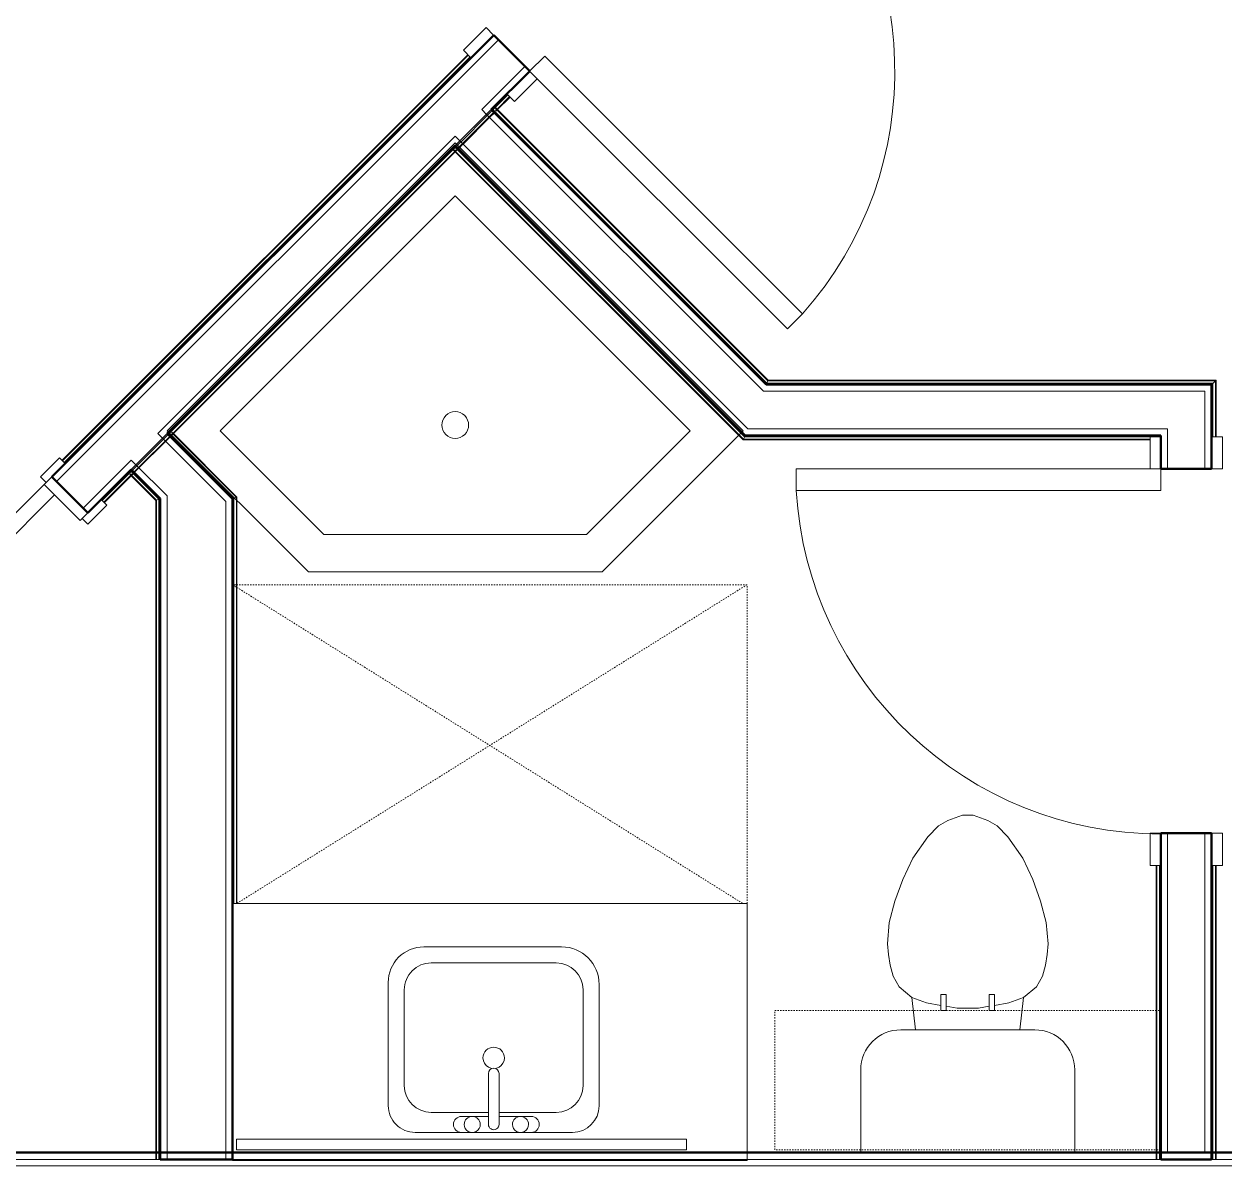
# Model space of a CAD drawing. Header units: inches. Extents: x -4218 to -1830, y 9767 to 12426.
# Drawn here: x -2378.3 to -2266.3, y 11686 to 11792.6 of the extents above; entities that cross this region are included whole.
import ezdxf

# ---------------------------------------------------------------- set-up
doc = ezdxf.new("R2010")
doc.units = ezdxf.units.IN
doc.header["$MEASUREMENT"] = 0
doc.linetypes.add('Dash', pattern=[0.25, 0.125, -0.125])
for name, color, linetype, lineweight in [('0-1', 7, 'Continuous', 5), ('0-2', 253, 'Continuous', 9), ('A-DOOR-1', 7, 'Continuous', 9), ('A-DOOR-2', 50, 'Continuous', 20), ('A-DOOR-FRAM-1', 50, 'Continuous', 20), ('A-GENM-HDLN-1', 7, 'Dash', 9), ('A-GENM-HDLN-2', 252, 'Dash', 9), ('A-GENM-HDLN-3', 253, 'Dash', 9), ('A-WALL-1', 250, 'Continuous', 50), ('A-WALL-2', 10, 'Continuous', 13), ('A-WALL-3', 254, 'Continuous', 9), ('A-WALL-4', 253, 'Continuous', 9), ('A-WALL-5', 252, 'Continuous', 9), ('A-WALL-6', 7, 'Continuous', 9), ('I-WALL-1', 250, 'Continuous', 50), ('I-WALL-2', 254, 'Continuous', 9), ('I-WALL-3', 253, 'Continuous', 9), ('I-WALL-4', 252, 'Continuous', 9), ('P-SANR-FIXT-1', 7, 'Continuous', 9), ('P-SANR-FIXT-3', 252, 'Continuous', 9), ('Q-CASE-1', 252, 'Continuous', 9), ('Q-CASE-2', 7, 'Continuous', 9), ('Q-CASE-3', 253, 'Continuous', 9), ('Q-CASE-4', 7, 'Dash', 9)]:
    doc.layers.add(name, color=color, linetype=linetype, lineweight=lineweight)

# ---------------------------------------------------------------- blocks, each defined once
blk = doc.blocks.new('Basic Wall _ INT - W4BØF - _5_8 GYP - 2X4 WOOD_BATT_ - 5_8 GYP_ - ___-2694721-BACKGROUND - 3RD FLOOR')
at = {"layer": 'A-WALL-3'}
for p, q in [((-2272.66, 11686.61), (-2272.6, 11686.61)), ((-2272.6, 11686.61), (-2272.45, 11686.61)), ((-2272.45, 11686.61), (-2272.39, 11686.61)), ((-2272.27, 11686.61), (-2272.25, 11686.61))]:
    blk.add_line(p, q, dxfattribs=at)
at = {"layer": 'A-WALL-4'}
for p, q in [((-2272.25, 11754.16), (-2272.27, 11754.14)), ((-2272.25, 11714.04), (-2272.25, 11717.04)), ((-2272.37, 11686.61), (-2272.66, 11686.61)), ((-2272.6, 11687.24), (-2272.6, 11686.61)), ((-2272.29, 11686.61), (-2272.37, 11686.61)), ((-2272.25, 11686.61), (-2272.29, 11686.61)), ((-2272.25, 11686.61), (-2272.25, 11687.24))]:
    blk.add_line(p, q, dxfattribs=at)
at = {"layer": 'A-WALL-5'}
for p, q in [((-2272.25, 11754.04), (-2272.25, 11754.16)), ((-2272.6, 11714.04), (-2272.6, 11687.24)), ((-2272.25, 11687.24), (-2272.25, 11714.04)), ((-2272.66, 11687.24), (-2272.66, 11686.61)), ((-2272.37, 11687.24), (-2272.37, 11686.61))]:
    blk.add_line(p, q, dxfattribs=at)
at = {"layer": 'A-WALL-6'}
for p, q in [((-2272.66, 11714.04), (-2272.66, 11687.24)), ((-2272.37, 11714.04), (-2272.37, 11687.24))]:
    blk.add_line(p, q, dxfattribs=at)
at = {"layer": 'A-WALL-6', "flags": 128}
blk.add_lwpolyline([(-2272.37, 11754.04), (-2272.36, 11754.05), (-2272.35, 11754.06), (-2272.33, 11754.08), (-2272.31, 11754.1), (-2272.29, 11754.12)], dxfattribs=at)
blk = doc.blocks.new('Basic Wall _ INT - W4BØF - _5_8 GYP - 2X4 WOOD_BATT_ - 5_8 GYP_ - ___-2694722-BACKGROUND - 3RD FLOOR')
at = {"layer": 'A-WALL-3'}
for p, q in [((-2267.5, 11686.61), (-2267.47, 11686.61)), ((-2267.36, 11686.61), (-2267.29, 11686.61)), ((-2267.29, 11686.61), (-2267.15, 11686.61)), ((-2267.15, 11686.61), (-2267.08, 11686.61))]:
    blk.add_line(p, q, dxfattribs=at)
at = {"layer": 'A-WALL-4'}
for p, q in [((-2267.15, 11759.26), (-2267.29, 11759.12)), ((-2267.08, 11759.32), (-2267.15, 11759.26)), ((-2267.47, 11758.93), (-2267.5, 11758.91)), ((-2267.29, 11759.11), (-2267.36, 11759.05)), ((-2267.5, 11714.04), (-2267.5, 11717.04)), ((-2267.5, 11686.61), (-2267.5, 11687.24)), ((-2267.45, 11686.61), (-2267.5, 11686.61)), ((-2267.37, 11686.61), (-2267.45, 11686.61)), ((-2267.08, 11686.61), (-2267.37, 11686.61)), ((-2267.15, 11687.24), (-2267.15, 11686.61))]:
    blk.add_line(p, q, dxfattribs=at)
at = {"layer": 'A-WALL-5'}
for p, q in [((-2267.15, 11759.26), (-2267.15, 11754.04)), ((-2267.5, 11754.04), (-2267.5, 11758.91)), ((-2267.5, 11687.24), (-2267.5, 11714.04)), ((-2267.15, 11714.04), (-2267.15, 11687.24)), ((-2267.37, 11686.61), (-2267.37, 11687.24)), ((-2267.08, 11687.24), (-2267.08, 11686.61))]:
    blk.add_line(p, q, dxfattribs=at)
at = {"layer": 'A-WALL-6'}
for p, q in [((-2267.08, 11759.32), (-2267.08, 11754.04)), ((-2267.37, 11754.04), (-2267.37, 11759.04)), ((-2267.37, 11687.24), (-2267.37, 11714.04)), ((-2267.08, 11714.04), (-2267.08, 11687.24))]:
    blk.add_line(p, q, dxfattribs=at)
at = {"layer": 'A-WALL-6', "flags": 128}
for points in [[(-2267.37, 11759.04), (-2267.35, 11759.06), (-2267.29, 11759.11), (-2267.2, 11759.21), (-2267.08, 11759.32)], [(-2267.45, 11758.95), (-2267.43, 11758.98), (-2267.41, 11758.99), (-2267.4, 11759.01), (-2267.38, 11759.03), (-2267.37, 11759.03), (-2267.37, 11759.04)]]:
    blk.add_lwpolyline(points, dxfattribs=at)
blk = doc.blocks.new('Basic Wall _ INT - W6BØF - _5_8 GYP - 2X6 WOOD_BATT_ - 5_8 GYP_ - ___-2696595-BACKGROUND - 3RD FLOOR')
at = {"layer": 'A-WALL-3'}
for p, q in [((-2366, 11686.61), (-2365.94, 11686.61)), ((-2365.94, 11686.61), (-2365.79, 11686.61)), ((-2365.79, 11686.61), (-2365.73, 11686.61)), ((-2365.61, 11686.61), (-2365.59, 11686.61))]:
    blk.add_line(p, q, dxfattribs=at)
at = {"layer": 'A-WALL-4'}
for p, q in [((-2365.94, 11748.13), (-2366, 11748.11)), ((-2365.79, 11748.19), (-2365.94, 11748.13)), ((-2365.73, 11748.22), (-2365.79, 11748.19)), ((-2365.59, 11748.28), (-2365.61, 11748.27)), ((-2365.71, 11686.61), (-2366, 11686.61)), ((-2365.94, 11687.24), (-2365.94, 11686.61)), ((-2365.63, 11686.61), (-2365.71, 11686.61)), ((-2365.59, 11686.61), (-2365.63, 11686.61)), ((-2365.59, 11686.61), (-2365.59, 11687.24))]:
    blk.add_line(p, q, dxfattribs=at)
at = {"layer": 'A-WALL-5'}
for p, q in [((-2365.94, 11748.13), (-2365.94, 11687.24)), ((-2365.59, 11687.24), (-2365.59, 11748.28)), ((-2366, 11687.24), (-2366, 11686.61)), ((-2365.71, 11687.24), (-2365.71, 11686.61))]:
    blk.add_line(p, q, dxfattribs=at)
at = {"layer": 'A-WALL-6'}
for p, q in [((-2366, 11748.11), (-2366, 11687.24)), ((-2365.71, 11748.23), (-2365.71, 11687.24)), ((-2365.63, 11748.26), (-2365.59, 11748.28))]:
    blk.add_line(p, q, dxfattribs=at)
at = {"layer": 'A-WALL-6', "flags": 128}
for points in [[(-2366, 11748.11), (-2365.88, 11748.15), (-2365.79, 11748.19), (-2365.73, 11748.22), (-2365.71, 11748.23)], [(-2365.71, 11748.23), (-2365.71, 11748.23), (-2365.7, 11748.23), (-2365.69, 11748.24), (-2365.67, 11748.24), (-2365.65, 11748.25), (-2365.63, 11748.26)]]:
    blk.add_lwpolyline(points, dxfattribs=at)
blk = doc.blocks.new('Basic Wall _ INT - W6BØF - _5_8 GYP - 2X6 WOOD_BATT_ - 5_8 GYP_ - ___-2696596-BACKGROUND - 3RD FLOOR')
at = {"layer": 'A-WALL-4'}
for p, q in [((-2358.82, 11748.25), (-2358.84, 11748.24)), ((-2358.64, 11748.33), (-2358.7, 11748.3)), ((-2358.49, 11748.39), (-2358.63, 11748.33)), ((-2358.43, 11748.42), (-2358.49, 11748.39))]:
    blk.add_line(p, q, dxfattribs=at)
at = {"layer": 'A-WALL-5'}
for p, q in [((-2358.84, 11710.49), (-2358.84, 11748.24)), ((-2358.49, 11748.39), (-2358.49, 11710.49))]:
    blk.add_line(p, q, dxfattribs=at)
at = {"layer": 'A-WALL-6'}
for p, q in [((-2358.84, 11748.24), (-2358.8, 11748.26)), ((-2358.71, 11710.49), (-2358.71, 11748.3)), ((-2358.43, 11748.42), (-2358.43, 11710.49))]:
    blk.add_line(p, q, dxfattribs=at)
at = {"layer": 'A-WALL-6', "flags": 128}
for points in [[(-2358.8, 11748.26), (-2358.77, 11748.27), (-2358.76, 11748.28), (-2358.74, 11748.29), (-2358.73, 11748.29), (-2358.72, 11748.29), (-2358.71, 11748.3)], [(-2358.71, 11748.3), (-2358.69, 11748.3), (-2358.64, 11748.33), (-2358.55, 11748.37), (-2358.43, 11748.42)]]:
    blk.add_lwpolyline(points, dxfattribs=at)
blk = doc.blocks.new('Basic Wall _ INT - W4BØF - _5_8 GYP - 2X4 WOOD_BATT_ - 5_8 GYP_ - ___-2694729-BACKGROUND - 3RD FLOOR')
at = {"layer": 'A-WALL-4'}
blk.add_line((-2336.6, 11789.4), (-2334.48, 11791.52), dxfattribs=at)
at = {"layer": 'A-WALL-5'}
for p, q in [((-2336.85, 11789.65), (-2374.71, 11751.79)), ((-2374.47, 11751.54), (-2336.6, 11789.4))]:
    blk.add_line(p, q, dxfattribs=at)
at = {"layer": 'A-WALL-6'}
for p, q in [((-2336.9, 11789.69), (-2374.76, 11751.83)), ((-2336.69, 11789.49), (-2374.55, 11751.63))]:
    blk.add_line(p, q, dxfattribs=at)
blk = doc.blocks.new('Basic Wall _ INT - W4BØF - _5_8 GYP - 2X4 WOOD_BATT_ - 5_8 GYP_ - ___-2694730-BACKGROUND - 3RD FLOOR')
at = {"layer": 'A-WALL-4'}
for p, q in [((-2333.25, 11786.04), (-2331.12, 11788.16)), ((-2338.07, 11781.22), (-2334.71, 11784.58)), ((-2334.91, 11783.89), (-2337.36, 11781.43)), ((-2334.46, 11784.33), (-2334.9, 11783.89)), ((-2334.26, 11784.54), (-2334.32, 11784.47)), ((-2334.17, 11784.62), (-2334.26, 11784.54)), ((-2338.03, 11780.76), (-2338.11, 11780.68)), ((-2337.97, 11780.83), (-2338.03, 11780.76)), ((-2337.38, 11781.41), (-2337.82, 11780.97)), ((-2368.3, 11750.99), (-2364.94, 11754.35)), ((-2364.71, 11754.08), (-2367.61, 11751.18)), ((-2364.49, 11754.3), (-2364.55, 11754.24)), ((-2364.4, 11754.39), (-2364.49, 11754.31)), ((-2368.27, 11750.52), (-2368.34, 11750.45)), ((-2368.2, 11750.59), (-2368.26, 11750.53)), ((-2367.65, 11751.14), (-2368.05, 11750.74)), ((-2371.52, 11747.77), (-2371.11, 11748.18))]:
    blk.add_line(p, q, dxfattribs=at)
at = {"layer": 'A-WALL-5'}
for p, q in [((-2334.71, 11784.58), (-2333.25, 11786.04)), ((-2333, 11785.79), (-2334.17, 11784.62)), ((-2337.53, 11781.58), (-2335.07, 11784.05)), ((-2335.06, 11784.05), (-2334.62, 11784.49)), ((-2334.42, 11784.28), (-2334.86, 11783.85)), ((-2334.21, 11784.49), (-2334.28, 11784.43)), ((-2334.13, 11784.58), (-2334.21, 11784.49)), ((-2334.86, 11783.84), (-2337.31, 11781.39)), ((-2364.94, 11754.35), (-2338.07, 11781.22)), ((-2338.11, 11780.68), (-2364.4, 11754.39)), ((-2337.99, 11780.72), (-2338.07, 11780.63)), ((-2337.92, 11780.78), (-2337.99, 11780.72)), ((-2337.98, 11781.13), (-2337.54, 11781.57)), ((-2337.34, 11781.37), (-2337.77, 11780.93)), ((-2364.67, 11754.03), (-2368.01, 11750.7)), ((-2367.77, 11751.34), (-2364.86, 11754.25)), ((-2364.44, 11754.26), (-2364.51, 11754.2)), ((-2364.36, 11754.34), (-2364.44, 11754.26)), ((-2371.11, 11748.18), (-2368.3, 11750.99)), ((-2368.34, 11750.45), (-2370.86, 11747.93)), ((-2368.23, 11750.48), (-2368.3, 11750.4)), ((-2368.16, 11750.55), (-2368.22, 11750.49)), ((-2368.21, 11750.9), (-2367.78, 11751.33))]:
    blk.add_line(p, q, dxfattribs=at)
at = {"layer": 'A-WALL-6'}
for p, q in [((-2334.62, 11784.49), (-2333.16, 11785.95)), ((-2332.95, 11785.75), (-2334.13, 11784.58)), ((-2364.86, 11754.25), (-2337.98, 11781.13)), ((-2338.07, 11780.63), (-2364.36, 11754.35)), ((-2370.98, 11748.13), (-2368.21, 11750.9)), ((-2368.3, 11750.4), (-2370.81, 11747.89))]:
    blk.add_line(p, q, dxfattribs=at)
blk = doc.blocks.new('Basic Wall _ INT - W4BØF - _5_8 GYP - 2X4 WOOD_BATT_ - 5_8 GYP_ - ___-2694732-BACKGROUND - 3RD FLOOR')
at = {"layer": 'A-WALL-3'}
for p, q in [((-2334.7, 11784.59), (-2334.71, 11784.58)), ((-2334.51, 11784.78), (-2334.57, 11784.72)), ((-2334.42, 11784.87), (-2334.46, 11784.82))]:
    blk.add_line(p, q, dxfattribs=at)
at = {"layer": 'A-WALL-4'}
for p, q in [((-2334.67, 11784.62), (-2334.62, 11784.66)), ((-2334.62, 11784.66), (-2334.42, 11784.87)), ((-2334.26, 11784.62), (-2334.32, 11784.68)), ((-2334.18, 11784.54), (-2334.26, 11784.62)), ((-2308.96, 11759.12), (-2308.9, 11759.26)), ((-2308.9, 11759.26), (-2308.88, 11759.32)), ((-2309.05, 11758.91), (-2309.04, 11758.93)), ((-2308.99, 11759.05), (-2308.96, 11759.11))]:
    blk.add_line(p, q, dxfattribs=at)
at = {"layer": 'A-WALL-5'}
for p, q in [((-2334.71, 11784.58), (-2334.68, 11784.61)), ((-2334.71, 11784.58), (-2309.05, 11758.91)), ((-2334.68, 11784.61), (-2334.67, 11784.62)), ((-2334.22, 11784.67), (-2334.28, 11784.73)), ((-2334.13, 11784.58), (-2334.21, 11784.66)), ((-2308.9, 11759.26), (-2334.18, 11784.54))]:
    blk.add_line(p, q, dxfattribs=at)
at = {"layer": 'A-WALL-6'}
for p, q in [((-2309, 11759.04), (-2334.62, 11784.66)), ((-2308.88, 11759.32), (-2334.13, 11784.58))]:
    blk.add_line(p, q, dxfattribs=at)
at = {"layer": 'A-WALL-6', "flags": 128}
for points in [[(-2308.88, 11759.32), (-2308.93, 11759.21), (-2308.96, 11759.11), (-2308.99, 11759.06), (-2309, 11759.04)], [(-2309, 11759.04), (-2309, 11759.03), (-2309, 11759.03), (-2309.01, 11759.01), (-2309.01, 11758.99), (-2309.02, 11758.98), (-2309.03, 11758.95)]]:
    blk.add_lwpolyline(points, dxfattribs=at)
blk = doc.blocks.new('Basic Wall _ INT - W4BØF - _5_8 GYP - 2X4 WOOD_BATT_ - 5_8 GYP_ - ___-2694731-BACKGROUND - 3RD FLOOR')
at = {"layer": 'A-WALL-3'}
for p, q in [((-2338.32, 11780.97), (-2338.36, 11780.92)), ((-2338.22, 11781.07), (-2338.28, 11781.01)), ((-2338.07, 11781.22), (-2338.09, 11781.2))]:
    blk.add_line(p, q, dxfattribs=at)
at = {"layer": 'A-WALL-4'}
for p, q in [((-2338.36, 11780.92), (-2338.16, 11781.13)), ((-2338.12, 11780.77), (-2338.18, 11780.83)), ((-2338.16, 11781.13), (-2338.12, 11781.17)), ((-2338.04, 11780.69), (-2338.11, 11780.76)), ((-2311.19, 11753.75), (-2311.16, 11753.81)), ((-2311.16, 11753.81), (-2311.1, 11753.96)), ((-2311.1, 11753.96), (-2311.07, 11754.02)), ((-2311.03, 11754.14), (-2311.02, 11754.16))]:
    blk.add_line(p, q, dxfattribs=at)
at = {"layer": 'A-WALL-5'}
for p, q in [((-2338.17, 11780.73), (-2338.22, 11780.78)), ((-2338.09, 11780.65), (-2338.16, 11780.72)), ((-2338.12, 11781.17), (-2338.1, 11781.19)), ((-2338.1, 11781.19), (-2338.07, 11781.22)), ((-2338.07, 11781.22), (-2311.02, 11754.16)), ((-2311.16, 11753.81), (-2338.03, 11780.68))]:
    blk.add_line(p, q, dxfattribs=at)
at = {"layer": 'A-WALL-6'}
for p, q in [((-2338.16, 11781.13), (-2311.07, 11754.04)), ((-2311.19, 11753.75), (-2338.07, 11780.63))]:
    blk.add_line(p, q, dxfattribs=at)
at = {"layer": 'A-WALL-6', "flags": 128}
for points in [[(-2311.07, 11754.04), (-2311.08, 11754.02), (-2311.1, 11753.96), (-2311.14, 11753.87), (-2311.19, 11753.75)], [(-2311.03, 11754.12), (-2311.04, 11754.1), (-2311.05, 11754.08), (-2311.06, 11754.06), (-2311.06, 11754.05), (-2311.07, 11754.04), (-2311.07, 11754.04)]]:
    blk.add_lwpolyline(points, dxfattribs=at)
blk = doc.blocks.new('Basic Wall _ INT - W4BØF - _5_8 GYP - 2X4 WOOD_BATT_ - 5_8 GYP_ - ___-2694733-BACKGROUND - 3RD FLOOR')
at = {"layer": 'A-WALL-4'}
for p, q in [((-2311.16, 11753.81), (-2311.19, 11753.75)), ((-2311.1, 11753.96), (-2311.16, 11753.81)), ((-2311.07, 11754.02), (-2311.1, 11753.96)), ((-2311.02, 11754.16), (-2311.03, 11754.14)), ((-2272.27, 11754.14), (-2272.25, 11754.16))]:
    blk.add_line(p, q, dxfattribs=at)
at = {"layer": 'A-WALL-5'}
for p, q in [((-2273.25, 11753.81), (-2311.16, 11753.81)), ((-2311.02, 11754.16), (-2272.25, 11754.16))]:
    blk.add_line(p, q, dxfattribs=at)
at = {"layer": 'A-WALL-6'}
for p, q in [((-2273.25, 11753.75), (-2311.19, 11753.75)), ((-2311.07, 11754.04), (-2273.25, 11754.04))]:
    blk.add_line(p, q, dxfattribs=at)
at = {"layer": 'A-WALL-6', "flags": 128}
for points in [[(-2311.19, 11753.75), (-2311.14, 11753.87), (-2311.1, 11753.96), (-2311.08, 11754.02), (-2311.07, 11754.04)], [(-2311.07, 11754.04), (-2311.07, 11754.04), (-2311.06, 11754.05), (-2311.06, 11754.06), (-2311.05, 11754.08), (-2311.04, 11754.1), (-2311.03, 11754.12)], [(-2272.29, 11754.12), (-2272.31, 11754.1), (-2272.33, 11754.08), (-2272.35, 11754.06), (-2272.36, 11754.05), (-2272.37, 11754.04)]]:
    blk.add_lwpolyline(points, dxfattribs=at)
blk = doc.blocks.new('Basic Wall _ INT - W4BØF - _5_8 GYP - 2X4 WOOD_BATT_ - 5_8 GYP_ - ___-2694734-BACKGROUND - 3RD FLOOR')
at = {"layer": 'A-WALL-4'}
for p, q in [((-2308.9, 11759.26), (-2308.96, 11759.12)), ((-2308.88, 11759.32), (-2308.9, 11759.26)), ((-2267.29, 11759.12), (-2267.15, 11759.26)), ((-2267.15, 11759.26), (-2267.08, 11759.32)), ((-2309.04, 11758.93), (-2309.05, 11758.91)), ((-2308.96, 11759.11), (-2308.99, 11759.05)), ((-2267.5, 11758.91), (-2267.47, 11758.93)), ((-2267.36, 11759.05), (-2267.29, 11759.11))]:
    blk.add_line(p, q, dxfattribs=at)
at = {"layer": 'A-WALL-5'}
for p, q in [((-2267.15, 11759.26), (-2308.9, 11759.26)), ((-2309.05, 11758.91), (-2267.5, 11758.91))]:
    blk.add_line(p, q, dxfattribs=at)
at = {"layer": 'A-WALL-6'}
for p, q in [((-2267.08, 11759.32), (-2308.88, 11759.32)), ((-2267.37, 11759.04), (-2309, 11759.04))]:
    blk.add_line(p, q, dxfattribs=at)
at = {"layer": 'A-WALL-6', "flags": 128}
for points in [[(-2309, 11759.04), (-2308.99, 11759.06), (-2308.96, 11759.11), (-2308.93, 11759.21), (-2308.88, 11759.32)], [(-2267.08, 11759.32), (-2267.2, 11759.21), (-2267.29, 11759.11), (-2267.35, 11759.06), (-2267.37, 11759.04)], [(-2309.03, 11758.95), (-2309.02, 11758.98), (-2309.01, 11758.99), (-2309.01, 11759.01), (-2309, 11759.03), (-2309, 11759.03), (-2309, 11759.04)], [(-2267.37, 11759.04), (-2267.37, 11759.03), (-2267.38, 11759.03), (-2267.4, 11759.01), (-2267.41, 11758.99), (-2267.43, 11758.98), (-2267.45, 11758.95)]]:
    blk.add_lwpolyline(points, dxfattribs=at)
blk = doc.blocks.new('SWING - SINGLE - FLUSH - 2-10 x 6-8 - PRIVACY-3199407-BACKGROUND - 3RD FLOOR')
at = {"layer": 'A-DOOR-1'}
blk.add_arc((17, 2.37), 34.07, 93.3657, 180, dxfattribs=at)
at = {"layer": 'A-DOOR-2'}
for p, q in [((15, 2.37), (15, 36.38)), ((17, 36.38), (15, 36.38)), ((17, 2.37), (17, 36.38)), ((17, 2.37), (15, 2.37))]:
    blk.add_line(p, q, dxfattribs=at)
at = {"layer": 'A-DOOR-FRAM-1'}
for p, q in [((-17, 3.37), (-20, 3.37)), ((-20, 3.37), (-20, 2.37)), ((-17, 2.37), (-17, 3.37)), ((20, 3.37), (17, 3.37)), ((17, 3.37), (17, 2.37)), ((20, 2.37), (20, 3.37)), ((-20, 2.37), (-17, 2.37)), ((17, 2.37), (20, 2.37)), ((-17, -2.38), (-20, -2.38)), ((-20, -2.38), (-20, -3.38)), ((-17, -3.38), (-17, -2.38)), ((20, -2.38), (17, -2.38)), ((17, -2.38), (17, -3.38)), ((20, -3.38), (20, -2.38)), ((-20, -3.38), (-17, -3.38)), ((17, -3.38), (20, -3.38))]:
    blk.add_line(p, q, dxfattribs=at)
blk = doc.blocks.new('SLIDING - FLUSH - 6-0 x 6-8-3203588-BACKGROUND - 3RD FLOOR')
at = {"layer": 'A-DOOR-1'}
for p, q in [((-38.75, 3.25), (-36.25, 3.25)), ((-38.75, 2.5), (-38.75, 3.25)), ((-36.25, 2.5), (-38.75, 2.5)), ((-36.25, 3.25), (-36.25, 2.5)), ((36.25, 3.25), (38.75, 3.25)), ((36.25, 2.5), (36.25, 3.25)), ((38.75, 2.5), (36.25, 2.5)), ((38.75, 3.25), (38.75, 2.5)), ((-38.75, -2.25), (-36.25, -2.25)), ((-38.75, -3), (-38.75, -2.25)), ((-36.25, -3), (-38.75, -3)), ((-36.25, -2.25), (-36.25, -3)), ((36.25, -2.25), (38.75, -2.25)), ((36.25, -3), (36.25, -2.25)), ((38.75, -3), (36.25, -3)), ((38.75, -2.25), (38.75, -3))]:
    blk.add_line(p, q, dxfattribs=at)
at = {"layer": 'A-DOOR-2'}
for p, q in [((-1, -0.875), (-1, 0.5)), ((-1, 0.5), (36, 0.5)), ((36, 0.5), (36, -0.875)), ((-36, -2.25), (-36, -0.875)), ((-36, -0.875), (1, -0.875)), ((36, -0.875), (-1, -0.875)), ((1, -0.875), (1, -2.25)), ((1, -2.25), (-36, -2.25))]:
    blk.add_line(p, q, dxfattribs=at)
at = {"layer": 'A-DOOR-FRAM-1'}
for p, q in [((-37, -2.25), (-37, 2.5)), ((-37, 2.5), (-36, 2.5)), ((-36, 2.5), (-36, -2.25)), ((36, 2.5), (37, 2.5)), ((36, -2.25), (36, 2.5)), ((37, 2.5), (37, -2.25)), ((-36, -2.25), (-37, -2.25)), ((37, -2.25), (36, -2.25))]:
    blk.add_line(p, q, dxfattribs=at)
blk = doc.blocks.new('Basic Wall _ INT - W4BØF - _5_8 GYP - 2X4 WOOD_BATT_ - 5_8 GYP_ - ___-2694735-BACKGROUND - 3RD FLOOR')
at = {"layer": 'A-WALL-3'}
for p, q in [((-2368.55, 11750.74), (-2368.59, 11750.7)), ((-2368.45, 11750.84), (-2368.51, 11750.78)), ((-2368.3, 11750.99), (-2368.32, 11750.97))]:
    blk.add_line(p, q, dxfattribs=at)
at = {"layer": 'A-WALL-4'}
for p, q in [((-2368.59, 11750.7), (-2368.39, 11750.9)), ((-2368.4, 11750.59), (-2368.34, 11750.53)), ((-2368.39, 11750.9), (-2368.35, 11750.94)), ((-2368.33, 11750.52), (-2368.26, 11750.45)), ((-2366, 11748.11), (-2365.94, 11748.13)), ((-2365.94, 11748.13), (-2365.79, 11748.19)), ((-2365.79, 11748.19), (-2365.73, 11748.22)), ((-2365.61, 11748.27), (-2365.59, 11748.28))]:
    blk.add_line(p, q, dxfattribs=at)
at = {"layer": 'A-WALL-5'}
for p, q in [((-2368.44, 11750.55), (-2368.38, 11750.49)), ((-2368.38, 11750.48), (-2368.3, 11750.4)), ((-2368.35, 11750.94), (-2368.33, 11750.96)), ((-2368.33, 11750.96), (-2368.3, 11750.99)), ((-2365.59, 11748.28), (-2368.3, 11750.99)), ((-2368.26, 11750.45), (-2365.94, 11748.13))]:
    blk.add_line(p, q, dxfattribs=at)
at = {"layer": 'A-WALL-6'}
for p, q in [((-2368.39, 11750.9), (-2365.71, 11748.23)), ((-2368.3, 11750.4), (-2366, 11748.11)), ((-2365.59, 11748.28), (-2365.63, 11748.26))]:
    blk.add_line(p, q, dxfattribs=at)
at = {"layer": 'A-WALL-6', "flags": 128}
for points in [[(-2365.71, 11748.23), (-2365.73, 11748.22), (-2365.79, 11748.19), (-2365.88, 11748.15), (-2366, 11748.11)], [(-2365.63, 11748.26), (-2365.65, 11748.25), (-2365.67, 11748.24), (-2365.69, 11748.24), (-2365.7, 11748.23), (-2365.71, 11748.23), (-2365.71, 11748.23)]]:
    blk.add_lwpolyline(points, dxfattribs=at)
blk = doc.blocks.new('Basic Wall _ INT - W4BØF - _5_8 GYP - 2X4 WOOD_BATT_ - 5_8 GYP_ - ___-2694736-BACKGROUND - 3RD FLOOR')
at = {"layer": 'A-WALL-3'}
for p, q in [((-2364.92, 11754.36), (-2364.94, 11754.35)), ((-2364.74, 11754.55), (-2364.8, 11754.49)), ((-2364.65, 11754.64), (-2364.69, 11754.6))]:
    blk.add_line(p, q, dxfattribs=at)
at = {"layer": 'A-WALL-4'}
for p, q in [((-2364.9, 11754.39), (-2364.85, 11754.44)), ((-2364.85, 11754.44), (-2364.65, 11754.64)), ((-2364.54, 11754.44), (-2364.49, 11754.39)), ((-2364.47, 11754.37), (-2364.4, 11754.3)), ((-2358.84, 11748.24), (-2358.82, 11748.25)), ((-2358.7, 11748.3), (-2358.64, 11748.33)), ((-2358.63, 11748.33), (-2358.49, 11748.39)), ((-2358.49, 11748.39), (-2358.43, 11748.42))]:
    blk.add_line(p, q, dxfattribs=at)
at = {"layer": 'A-WALL-5'}
for p, q in [((-2364.94, 11754.35), (-2364.91, 11754.38)), ((-2358.84, 11748.24), (-2364.94, 11754.35)), ((-2364.91, 11754.38), (-2364.9, 11754.39)), ((-2364.49, 11754.48), (-2364.44, 11754.43)), ((-2364.43, 11754.42), (-2364.36, 11754.35)), ((-2364.4, 11754.3), (-2358.49, 11748.39))]:
    blk.add_line(p, q, dxfattribs=at)
at = {"layer": 'A-WALL-6'}
for p, q in [((-2358.71, 11748.3), (-2364.85, 11754.44)), ((-2364.36, 11754.35), (-2358.43, 11748.42)), ((-2358.8, 11748.26), (-2358.84, 11748.24))]:
    blk.add_line(p, q, dxfattribs=at)
at = {"layer": 'A-WALL-6', "flags": 128}
for points in [[(-2358.71, 11748.3), (-2358.72, 11748.29), (-2358.73, 11748.29), (-2358.74, 11748.29), (-2358.76, 11748.28), (-2358.77, 11748.27), (-2358.8, 11748.26)], [(-2358.43, 11748.42), (-2358.55, 11748.37), (-2358.64, 11748.33), (-2358.69, 11748.3), (-2358.71, 11748.3)]]:
    blk.add_lwpolyline(points, dxfattribs=at)
blk = doc.blocks.new('M_Sink Vanity-Square - 500 x 440mm-V18-BACKGROUND - 3RD FLOOR')
at = {"layer": 'P-SANR-FIXT-1'}
for p, q in [((7.96, 7.09), (-6.72, 7.09)), ((3.62, 7.09), (-2.88, 7.09)), ((0.12, 6.33), (0.12, 1.59)), ((1.12, 6.33), (1.12, 1.59)), ((-9.22, 4.59), (-9.22, -6.73)), ((0.12, 5.22), (-5.22, 5.22)), ((-2.88, 5.59), (0.12, 5.59)), ((1.12, 5.59), (3.62, 5.59)), ((6.46, 5.22), (1.12, 5.22)), ((10.46, -6.91), (10.46, 4.59)), ((-7.72, 2.72), (-7.72, -6.23)), ((8.96, -6.23), (8.96, 2.72)), ((-5.22, -8.73), (6.46, -8.73)), ((-5.72, -10.23), (7.14, -10.23))]:
    blk.add_line(p, q, dxfattribs=at)
for centre, radius, start, end in [((-6.72, 4.59), 2.5, 90, 180), ((-2.88, 6.34), 0.75, 90, 270), ((-1.88, 6.34), 0.75, 360, 180), ((0.62, 6.33), 0.5, 360, 180), ((2.62, 6.34), 0.75, 360, 180), ((3.62, 6.34), 0.75, 270, 90), ((7.96, 4.59), 2.5, 360, 90), ((-1.88, 6.34), 0.75, 180, 0), ((2.62, 6.34), 0.75, 180, 360), ((-5.22, 2.72), 2.5, 90, 180), ((6.46, 2.72), 2.5, 0, 90), ((0.62, 0.13), 1, 360, 180), ((0.62, 1.59), 0.5, 180, 0), ((0.62, 0.13), 1, 180, 0), ((-5.22, -6.23), 2.5, 180, 270), ((6.46, -6.23), 2.5, 270, 0), ((-5.72, -6.73), 3.5, 180, 270), ((7.14, -6.91), 3.32, 270, 0)]:
    blk.add_arc(centre, radius, start, end, dxfattribs=at)
blk = doc.blocks.new('Bath Vanity - Bath Vanity 48_-2551079-BACKGROUND - 3RD FLOOR')
at = {"layer": 'Q-CASE-1'}
for p, q in [((24.74, 0), (-23.26, 0)), ((-23.26, 0), (-23.26, -0.75)), ((24.74, -0.13), (24.74, 0)), ((24.74, -24), (24.74, -0.75))]:
    blk.add_line(p, q, dxfattribs=at)
at = {"layer": 'Q-CASE-2'}
for p, q in [((-23.26, -0.75), (-23.26, -24)), ((-23.26, -24), (24.74, -24))]:
    blk.add_line(p, q, dxfattribs=at)
at = {"layer": 'Q-CASE-3'}
blk.add_line((24.74, -0.75), (24.74, -0.13), dxfattribs=at)
blk = doc.blocks.new('Shower Base-Corner - 38_ x 38_-1684436-BACKGROUND - 3RD FLOOR')
at = {"layer": 'P-SANR-FIXT-1'}
for p, q in [((0.18, 38), (18.62, 38)), ((18.62, 38), (38, 18.62)), ((3.49, 34.51), (17.18, 34.51)), ((3.49, 3.49), (3.49, 34.51)), ((17.18, 34.51), (34.51, 17.18)), ((38, 18.62), (38, 0.18)), ((34.51, 17.18), (34.51, 3.49)), ((34.51, 3.49), (3.49, 3.49))]:
    blk.add_line(p, q, dxfattribs=at)
for start, end in [(360, 180), (180, 0)]:
    blk.add_arc((18.62, 18.62), 1.25, start, end, dxfattribs=at)
at = {"layer": 'P-SANR-FIXT-3'}
for p, q in [((0, 38), (0.18, 38)), ((0, 0), (0, 38)), ((38, 0.18), (38, 0)), ((38, 0), (0, 0))]:
    blk.add_line(p, q, dxfattribs=at)
blk = doc.blocks.new('Toilet-Domestic-3D - Toilet-Domestic-3D-V19-BACKGROUND - 3RD FLOOR')
at = {"layer": 'P-SANR-FIXT-1'}
for p, q in [((-2.74, 11), (-1.87, 11.5)), ((-1.87, 11.5), (-0.5, 12)), ((-0.5, 12), (0.5, 12)), ((0.5, 12), (1.87, 11.5)), ((1.87, 11.5), (2.74, 11)), ((-3.74, 10), (-2.74, 11)), ((2.74, 11), (3.74, 10)), ((-5.13, 8), (-3.74, 10)), ((3.74, 10), (5.13, 8)), ((-6.06, 6), (-5.13, 8)), ((5.13, 8), (6.06, 6)), ((-6.79, 4), (-6.06, 6)), ((6.06, 6), (6.79, 4)), ((-7.33, 1.99), (-6.79, 4)), ((6.79, 4), (7.33, 1.99)), ((-7.5, 0), (-7.33, 1.99)), ((7.33, 1.99), (7.5, 0)), ((-7.41, -1), (-7.5, 0)), ((-7.24, -2), (-7.41, -1)), ((7.41, -1), (7.24, -2)), ((7.5, 0), (7.41, -1)), ((-6.97, -3), (-7.24, -2)), ((7.24, -2), (6.97, -3)), ((-6.4, -4), (-6.97, -3)), ((6.97, -3), (6.4, -4)), ((-5.21, -5), (-6.4, -4)), ((6.4, -4), (5.21, -5)), ((-3.84, -5.5), (-5.21, -5)), ((-4.86, -8.02), (-5.21, -5)), ((-2.5, -5.74), (-3.84, -5.5)), ((3.84, -5.5), (2.49, -5.74)), ((5.21, -5), (3.84, -5.5)), ((4.86, -8.02), (5.21, -5)), ((-1, -6), (-2.01, -5.82)), ((1, -6), (-1, -6)), ((2, -5.82), (1, -6)), ((6.25, -8.02), (-6.25, -8.02)), ((-9.98, -11.75), (-9.98, -19.48)), ((9.98, -19.48), (9.98, -11.75))]:
    blk.add_line(p, q, dxfattribs=at)
for centre, start, end in [((-6.25, -11.75), 90, 180), ((6.25, -11.75), 0, 90)]:
    blk.add_arc(centre, 3.73, start, end, dxfattribs=at)
at = {"layer": 'P-SANR-FIXT-3'}
blk.add_line((-9.98, -19.48), (9.98, -19.48), dxfattribs=at)
blk = doc.blocks.new('ADA Clearances - 30_x48_-V38-BACKGROUND - 3RD FLOOR')
at = {"layer": 'A-GENM-HDLN-1'}
for p, q in [((14.74, -23.59), (-15, 24)), ((14.75, 24), (-15, 24)), ((-15, 24), (-15, -23.59)), ((-14.74, -23.59), (14.75, 23.6))]:
    blk.add_line(p, q, dxfattribs=at)
at = {"layer": 'A-GENM-HDLN-2'}
for p, q in [((-15, -23.59), (-15, -23.69)), ((-15, -23.71), (-15, -23.79)), ((-15, -23.8), (-15, -23.85)), ((-14.9, -23.85), (-14.87, -23.8)), ((-14.87, -23.79), (-14.82, -23.71)), ((-14.81, -23.69), (-14.74, -23.59))]:
    blk.add_line(p, q, dxfattribs=at)
at = {"layer": 'A-GENM-HDLN-3'}
blk.add_line((-15, -24), (14.75, -24), dxfattribs=at)
blk = doc.blocks.new('300 Series Wall Hung Cabinet_326 - 36_-2909953-BACKGROUND - 3RD FLOOR')
at = {"layer": 'Q-CASE-2'}
for p, q in [((-2.01, 14.69), (-2.5, 14.69)), ((-2.5, 14.69), (-2.5, 13.19)), ((-2.01, 13.19), (-2.01, 14.69)), ((2.49, 14.69), (2, 14.69)), ((2, 14.69), (2, 13.19)), ((2.49, 13.19), (2.49, 14.69)), ((-2.01, 13.19), (-2.5, 13.19)), ((2.49, 13.19), (2, 13.19))]:
    blk.add_line(p, q, dxfattribs=at)
at = {"layer": 'Q-CASE-4'}
for p, q in [((-18, 0.19), (-18, 13.19)), ((-18, 13.19), (18, 13.19)), ((18, 13.19), (18, 0.19)), ((18, 0.19), (-18, 0.19))]:
    blk.add_line(p, q, dxfattribs=at)
blk = doc.blocks.new('BATHROOM MIRROR - BATHROOM MIRROR 42_-2844766-BACKGROUND - 3RD FLOOR')
at = {"layer": 'Q-CASE-2'}
for p, q in [((-20.26, -23), (21.74, -23)), ((-20.26, -23), (-20.26, -24)), ((21.74, -24), (21.74, -23)), ((21.74, -24), (-20.26, -24))]:
    blk.add_line(p, q, dxfattribs=at)
blk = doc.blocks.new('CTR - 1st Phase - Unit Layouts_rvt-1-BACKGROUND - 3RD FLOOR')
at = {"layer": 'A-WALL-1'}
for p, q in [((-2334.48, 11791.52), (-2375.7, 11750.3)), ((-2331.12, 11788.16), (-2334.48, 11791.52)), ((-2334.71, 11784.58), (-2331.12, 11788.16)), ((-2309.05, 11758.91), (-2334.71, 11784.58)), ((-2364.94, 11754.35), (-2338.07, 11781.22)), ((-2338.07, 11781.22), (-2311.02, 11754.16)), ((-2267.5, 11758.91), (-2309.05, 11758.91)), ((-2267.5, 11758.29), (-2267.5, 11758.91)), ((-2267.5, 11754.16), (-2267.5, 11758.29)), ((-2358.84, 11748.24), (-2364.94, 11754.35)), ((-2311.02, 11754.16), (-2310.13, 11754.16)), ((-2310.13, 11754.16), (-2304.3, 11754.16)), ((-2304.3, 11754.16), (-2272.25, 11754.16)), ((-2272.25, 11754.16), (-2272.25, 11751.04)), ((-2267.5, 11751.04), (-2267.5, 11754.16)), ((-2375.7, 11750.3), (-2372.34, 11746.94)), ((-2372.34, 11746.94), (-2368.3, 11750.99)), ((-2368.3, 11750.99), (-2365.59, 11748.28)), ((-2272.25, 11751.04), (-2267.5, 11751.04)), ((-2365.59, 11748.28), (-2365.59, 11686.61)), ((-2358.84, 11747.36), (-2358.84, 11748.24)), ((-2358.84, 11741.53), (-2358.84, 11747.36)), ((-2358.84, 11686.61), (-2358.84, 11741.53)), ((-2267.5, 11717.04), (-2272.25, 11717.04)), ((-2272.25, 11717.04), (-2272.25, 11686.61)), ((-2267.5, 11686.61), (-2267.5, 11717.04)), ((-2365.59, 11686.61), (-2358.84, 11686.61)), ((-2272.25, 11686.61), (-2271.62, 11686.61)), ((-2271.62, 11686.61), (-2268.12, 11686.61)), ((-2268.12, 11686.61), (-2267.5, 11686.61))]:
    blk.add_line(p, q, dxfattribs=at)
at = {"layer": 'A-WALL-2'}
for p, q in [((-2334.04, 11791.08), (-2375.26, 11749.86)), ((-2331.57, 11788.61), (-2335.6, 11784.58)), ((-2335.6, 11784.58), (-2335.15, 11784.13)), ((-2309.31, 11758.29), (-2335.15, 11784.13)), ((-2338.07, 11782.1), (-2365.83, 11754.35)), ((-2338.07, 11782.1), (-2337.63, 11781.66)), ((-2310.76, 11754.79), (-2337.63, 11781.66)), ((-2308.42, 11758.29), (-2309.31, 11758.29)), ((-2268.12, 11758.29), (-2308.42, 11758.29)), ((-2268.12, 11758.29), (-2268.12, 11754.79)), ((-2305.81, 11754.79), (-2310.76, 11754.79)), ((-2304.92, 11754.79), (-2305.81, 11754.79)), ((-2271.62, 11754.79), (-2304.92, 11754.79)), ((-2271.62, 11754.79), (-2271.62, 11754.16)), ((-2268.12, 11754.79), (-2268.12, 11754.16)), ((-2365.83, 11754.35), (-2365.38, 11753.9)), ((-2365.38, 11753.9), (-2359.46, 11747.99)), ((-2271.62, 11754.16), (-2271.62, 11751.04)), ((-2268.12, 11754.16), (-2268.12, 11751.04)), ((-2368.3, 11751.87), (-2372.79, 11747.39)), ((-2368.3, 11751.87), (-2367.86, 11751.43)), ((-2367.86, 11751.43), (-2364.96, 11748.54)), ((-2364.96, 11748.54), (-2364.96, 11747.65)), ((-2364.96, 11747.65), (-2364.96, 11686.61)), ((-2359.46, 11747.99), (-2359.46, 11743.04)), ((-2359.46, 11743.04), (-2359.46, 11742.15)), ((-2359.46, 11742.15), (-2359.46, 11686.61)), ((-2271.62, 11717.04), (-2271.62, 11687.24)), ((-2268.12, 11717.04), (-2268.12, 11687.24)), ((-2271.62, 11687.24), (-2268.12, 11687.24))]:
    blk.add_line(p, q, dxfattribs=at)
at = {"layer": 'A-WALL-3'}
for p, q in [((-2334.48, 11791.52), (-2336.6, 11789.4)), ((-2333.25, 11786.04), (-2331.12, 11788.16)), ((-2334.57, 11784.72), (-2334.42, 11784.87)), ((-2334.51, 11784.37), (-2334.57, 11784.43)), ((-2334.43, 11784.29), (-2334.5, 11784.37)), ((-2338.36, 11780.92), (-2338.21, 11781.07)), ((-2337.93, 11781.07), (-2337.87, 11781.02)), ((-2337.86, 11781.01), (-2337.79, 11780.94)), ((-2364.8, 11754.49), (-2364.65, 11754.64)), ((-2364.73, 11754.14), (-2364.79, 11754.19)), ((-2364.65, 11754.05), (-2364.72, 11754.12)), ((-2368.59, 11750.7), (-2368.44, 11750.84)), ((-2368.15, 11750.84), (-2368.09, 11750.78)), ((-2368.08, 11750.77), (-2368.01, 11750.7)), ((-2371.52, 11747.77), (-2371.11, 11748.18)), ((-2272.25, 11717.04), (-2272.25, 11714.04)), ((-2267.5, 11714.04), (-2267.5, 11717.04)), ((-2365.59, 11687.24), (-2365.59, 11686.61)), ((-2358.84, 11686.61), (-2365.59, 11686.61)), ((-2272.25, 11687.24), (-2272.25, 11686.61)), ((-2267.5, 11686.61), (-2272.25, 11686.61)), ((-2267.5, 11686.61), (-2267.5, 11687.24))]:
    blk.add_line(p, q, dxfattribs=at)
at = {"layer": 'A-WALL-4'}
for p, q in [((-2336.6, 11789.4), (-2374.47, 11751.54)), ((-2334.42, 11784.87), (-2333.25, 11786.04)), ((-2309.05, 11758.91), (-2334.43, 11784.29)), ((-2364.65, 11754.64), (-2338.36, 11780.92)), ((-2337.78, 11780.92), (-2311.02, 11754.16)), ((-2267.5, 11758.91), (-2309.05, 11758.91)), ((-2267.5, 11758.91), (-2267.5, 11754.16)), ((-2358.84, 11748.24), (-2364.65, 11754.05)), ((-2304.3, 11754.16), (-2311.02, 11754.16)), ((-2304.3, 11754.16), (-2272.25, 11754.16)), ((-2272.25, 11754.16), (-2272.25, 11754.04)), ((-2267.5, 11754.04), (-2267.5, 11754.16)), ((-2372.34, 11746.94), (-2375.7, 11750.3)), ((-2371.11, 11748.18), (-2368.59, 11750.7)), ((-2368.01, 11750.7), (-2365.59, 11748.28)), ((-2365.59, 11748.28), (-2365.59, 11687.24)), ((-2358.84, 11748.24), (-2358.84, 11741.53)), ((-2358.84, 11710.49), (-2358.84, 11741.53)), ((-2272.25, 11714.04), (-2272.25, 11687.24)), ((-2267.5, 11687.24), (-2267.5, 11714.04))]:
    blk.add_line(p, q, dxfattribs=at)
at = {"layer": 'A-WALL-5'}
for p, q in [((-2334.48, 11791.52), (-2331.12, 11788.16)), ((-2267.5, 11751.04), (-2272.25, 11751.04)), ((-2272.25, 11717.04), (-2267.5, 11717.04))]:
    blk.add_line(p, q, dxfattribs=at)
at = {"layer": '0-2'}
for name, p in [('Basic Wall _ INT - W4BØF - _5_8 GYP - 2X4 WOOD_BATT_ - 5_8 GYP_ - ___-2694729-BACKGROUND - 3RD FLOOR', (0, 0)), ('Basic Wall _ INT - W4BØF - _5_8 GYP - 2X4 WOOD_BATT_ - 5_8 GYP_ - ___-2694730-BACKGROUND - 3RD FLOOR', (0, 0)), ('Basic Wall _ INT - W4BØF - _5_8 GYP - 2X4 WOOD_BATT_ - 5_8 GYP_ - ___-2694732-BACKGROUND - 3RD FLOOR', (0, 0)), ('Basic Wall _ INT - W4BØF - _5_8 GYP - 2X4 WOOD_BATT_ - 5_8 GYP_ - ___-2694731-BACKGROUND - 3RD FLOOR', (0, 0)), ('Basic Wall _ INT - W4BØF - _5_8 GYP - 2X4 WOOD_BATT_ - 5_8 GYP_ - ___-2694734-BACKGROUND - 3RD FLOOR', (0, 0)), ('Basic Wall _ INT - W4BØF - _5_8 GYP - 2X4 WOOD_BATT_ - 5_8 GYP_ - ___-2694722-BACKGROUND - 3RD FLOOR', (0, 0)), ('Basic Wall _ INT - W4BØF - _5_8 GYP - 2X4 WOOD_BATT_ - 5_8 GYP_ - ___-2694736-BACKGROUND - 3RD FLOOR', (0, 0)), ('Basic Wall _ INT - W4BØF - _5_8 GYP - 2X4 WOOD_BATT_ - 5_8 GYP_ - ___-2694733-BACKGROUND - 3RD FLOOR', (0, 0)), ('Basic Wall _ INT - W4BØF - _5_8 GYP - 2X4 WOOD_BATT_ - 5_8 GYP_ - ___-2694721-BACKGROUND - 3RD FLOOR', (0, 0)), ('Basic Wall _ INT - W4BØF - _5_8 GYP - 2X4 WOOD_BATT_ - 5_8 GYP_ - ___-2694735-BACKGROUND - 3RD FLOOR', (0, 0)), ('Basic Wall _ INT - W6BØF - _5_8 GYP - 2X6 WOOD_BATT_ - 5_8 GYP_ - ___-2696595-BACKGROUND - 3RD FLOOR', (0, 0)), ('Basic Wall _ INT - W6BØF - _5_8 GYP - 2X6 WOOD_BATT_ - 5_8 GYP_ - ___-2696596-BACKGROUND - 3RD FLOOR', (0, 0)), ('Toilet-Domestic-3D - Toilet-Domestic-3D-V19-BACKGROUND - 3RD FLOOR', (-2290.25, 11706.72)), ('300 Series Wall Hung Cabinet_326 - 36_-2909953-BACKGROUND - 3RD FLOOR', (-2290.25, 11687.3)), ('BATHROOM MIRROR - BATHROOM MIRROR 42_-2844766-BACKGROUND - 3RD FLOOR', (-2338.22, 11711.49))]:
    blk.add_blockref(name, p, dxfattribs=at)
for name, p, rotation in [('SWING - SINGLE - FLUSH - 2-10 x 6-8 - PRIVACY-3199407-BACKGROUND - 3RD FLOOR', (-2320.78, 11801.86), 225.0000000000975), ('Shower Base-Corner - 38_ x 38_-1684436-BACKGROUND - 3RD FLOOR', (-2338.07, 11781.47), 224.9999999999214), ('SWING - SINGLE - FLUSH - 2-10 x 6-8 - PRIVACY-3199407-BACKGROUND - 3RD FLOOR', (-2269.87, 11734.04), 90.00000000007698), ('SLIDING - FLUSH - 6-0 x 6-8-3203588-BACKGROUND - 3RD FLOOR', (-2400.28, 11722.55), 225.0000000000975), ('ADA Clearances - 30_x48_-V38-BACKGROUND - 3RD FLOOR', (-2334.84, 11725.24), 269.9999999998371), ('Bath Vanity - Bath Vanity 48_-2551079-BACKGROUND - 3RD FLOOR', (-2334.1, 11686.49), 180), ('M_Sink Vanity-Square - 500 x 440mm-V18-BACKGROUND - 3RD FLOOR', (-2333.86, 11696.21), 180)]:
    blk.add_blockref(name, p, dxfattribs=dict(at, rotation=rotation))
blk = doc.blocks.new('CTR - 1st Phase - Common Walls_rvt-1-BACKGROUND - 3RD FLOOR')
at = {"layer": 'A-WALL-2'}
for p, q in [((-2076.17, 11686.61), (-2437.8, 11686.61)), ((-2076.17, 11685.99), (-2437.18, 11685.99))]:
    blk.add_line(p, q, dxfattribs=at)
at = {"layer": 'I-WALL-1'}
blk.add_line((-2076.17, 11687.24), (-2438.43, 11687.24), dxfattribs=at)
at = {"layer": 'I-WALL-2'}
blk.add_line((-2268.12, 11687.24), (-2271.62, 11687.24), dxfattribs=at)
at = {"layer": 'I-WALL-3'}
for p, q in [((-2365.88, 11687.24), (-2366, 11687.24)), ((-2365.79, 11687.24), (-2365.88, 11687.24)), ((-2365.73, 11687.24), (-2365.79, 11687.24)), ((-2359.46, 11687.24), (-2365.59, 11687.24)), ((-2358.84, 11687.24), (-2359.46, 11687.24)), ((-2280.27, 11687.24), (-2300.22, 11687.24)), ((-2272.54, 11687.24), (-2272.66, 11687.24)), ((-2272.45, 11687.24), (-2272.54, 11687.24)), ((-2272.39, 11687.24), (-2272.45, 11687.24)), ((-2271.62, 11687.24), (-2272.25, 11687.24)), ((-2267.5, 11687.24), (-2268.12, 11687.24)), ((-2267.29, 11687.24), (-2267.35, 11687.24)), ((-2267.2, 11687.24), (-2267.29, 11687.24)), ((-2267.08, 11687.24), (-2267.2, 11687.24))]:
    blk.add_line(p, q, dxfattribs=at)
at = {"layer": 'I-WALL-4'}
for p, q in [((-2366, 11687.24), (-2431.46, 11687.24)), ((-2300.22, 11687.24), (-2310.84, 11687.24)), ((-2272.66, 11687.24), (-2280.27, 11687.24)), ((-2076.8, 11687.24), (-2267.08, 11687.24))]:
    blk.add_line(p, q, dxfattribs=at)

msp = doc.modelspace()

# ---------------------------------------------------------------- block references
at = {"layer": '0-1'}
for name in ['CTR - 1st Phase - Unit Layouts_rvt-1-BACKGROUND - 3RD FLOOR', 'CTR - 1st Phase - Common Walls_rvt-1-BACKGROUND - 3RD FLOOR']:
    msp.add_blockref(name, (0, 0), dxfattribs=at)

doc.saveas('drawing.dxf')
